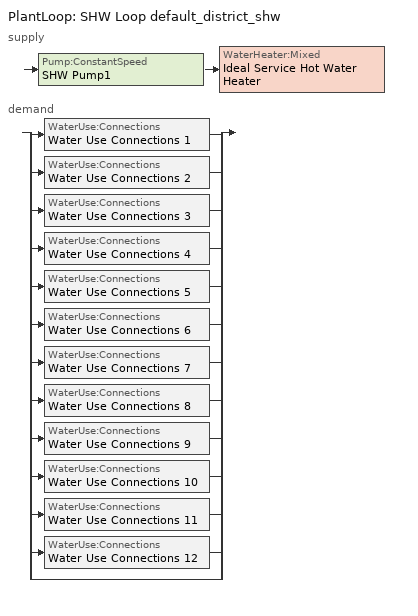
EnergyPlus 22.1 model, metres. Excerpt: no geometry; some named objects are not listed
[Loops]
PlantLoop 'SHW Loop default_district_shw'
 supply: Pump:ConstantSpeed 'SHW Pump1' > WaterHeater:Mixed 'Ideal Service Hot Water Heater'
 demand: split
  | WaterUse:Connections 'Water Use Connections 1'
  | WaterUse:Connections 'Water Use Connections 2'
  | WaterUse:Connections 'Water Use Connections 3'
  | WaterUse:Connections 'Water Use Connections 4'
  | WaterUse:Connections 'Water Use Connections 5'
  | WaterUse:Connections 'Water Use Connections 6'
  | WaterUse:Connections 'Water Use Connections 7'
  | WaterUse:Connections 'Water Use Connections 8'
  | WaterUse:Connections 'Water Use Connections 9'
  | WaterUse:Connections 'Water Use Connections 10'
  | WaterUse:Connections 'Water Use Connections 11'
  | WaterUse:Connections 'Water Use Connections 12'
  | bypass
[SizingPeriod:DesignDay] Day of Month=21; Dry-Bulb Temperature Range Modifier Type=DefaultMultipliers; Barometric Pressure {Pa}=99627; Rain Indicator=No; Snow Indicator=No; Daylight Saving Time Indicator=No; Begin Environment Reset Mode=FullResetAtBeginEnvironment
Name | Month | Day Type | Maximum Dry-Bulb Temperature {C} | Daily Dry-Bulb Temperature Range {deltaC} | Humidity Condition Type | Wetbulb or DewPoint at Maximum Dry-Bulb {C} | Wind Speed {m/s} | Wind Direction {deg} | Solar Model Indicator | Sky Clearness | ASHRAE Clear Sky Optical Depth for Beam Irradiance (taub) | ASHRAE Clear Sky Optical Depth for Diffuse Irradiance (taud)
Harbin Ann Htg 99.6% Condns DB | 1 | WinterDesignDay | -27.4 | 0 | Wetbulb | -27.4 | 1.4 | 180 | ASHRAEClearSky | 0
Harbin Ann Htg Wind 99.6% Condns WS=>MCDB | 1 | WinterDesignDay | -9.8 | 0 | Wetbulb | -9.8 | 7.2 | 180 | ASHRAEClearSky | 0
Harbin Ann Hum_n 99.6% Condns DP=>MCDB | 1 | WinterDesignDay | -26.3 | 0 | Dewpoint | -30.9 | 1.4 | 180 | ASHRAEClearSky | 0
Harbin April .4% Condns DB=>MCWB | 4 | SummerDesignDay | 25.7 | 10.8 | Wetbulb | 12.2 | 3.4 | 220 | ASHRAETau |  | 0.518 | 1.78
Harbin April .4% Condns WB=>MCDB | 4 | SummerDesignDay | 22.5 | 10.8 | Wetbulb | 13.7 | 3.4 | 220 | ASHRAETau |  | 0.518 | 1.78
Harbin August .4% Condns DB=>MCWB | 8 | SummerDesignDay | 31.1 | 8.3 | Wetbulb | 23.7 | 2.3 | 220 | ASHRAETau |  | 0.514 | 1.991
Harbin August .4% Condns WB=>MCDB | 8 | SummerDesignDay | 29.3 | 8.3 | Wetbulb | 25.4 | 2.3 | 220 | ASHRAETau |  | 0.514 | 1.991
Harbin December .4% Condns DB=>MCWB | 12 | SummerDesignDay | 3.5 | 8.4 | Wetbulb | 1.8 | 2.3 | 220 | ASHRAETau |  | 0.335 | 2.064
Harbin December .4% Condns WB=>MCDB | 12 | SummerDesignDay | 3.3 | 8.4 | Wetbulb | 1.6 | 2.3 | 220 | ASHRAETau |  | 0.335 | 2.064
Harbin February .4% Condns DB=>MCWB | 2 | SummerDesignDay | 5.2 | 10.6 | Wetbulb | 1.2 | 2.5 | 220 | ASHRAETau |  | 0.342 | 2.057
Harbin February .4% Condns WB=>MCDB | 2 | SummerDesignDay | 4.5 | 10.6 | Wetbulb | 1.5 | 2.5 | 220 | ASHRAETau |  | 0.342 | 2.057
Harbin January .4% Condns DB=>MCWB | 1 | SummerDesignDay | -1.6 | 9.4 | Wetbulb | -3.9 | 2.2 | 220 | ASHRAETau |  | 0.326 | 2.077
Harbin January .4% Condns WB=>MCDB | 1 | SummerDesignDay | -1.9 | 9.4 | Wetbulb | -3.7 | 2.2 | 220 | ASHRAETau |  | 0.326 | 2.077
Harbin July .4% Condns DB=>MCWB | 7 | SummerDesignDay | 33.2 | 7.8 | Wetbulb | 22.5 | 2.4 | 220 | ASHRAETau |  | 0.584 | 1.835
Harbin July .4% Condns WB=>MCDB | 7 | SummerDesignDay | 29.3 | 7.8 | Wetbulb | 26 | 2.4 | 220 | ASHRAETau |  | 0.584 | 1.835
Harbin June .4% Condns DB=>MCWB | 6 | SummerDesignDay | 34.9 | 9.5 | Wetbulb | 19.2 | 2.7 | 220 | ASHRAETau |  | 0.62 | 1.721
Harbin June .4% Condns WB=>MCDB | 6 | SummerDesignDay | 28.6 | 9.5 | Wetbulb | 23 | 2.7 | 220 | ASHRAETau |  | 0.62 | 1.721
Harbin March .4% Condns DB=>MCWB | 3 | SummerDesignDay | 16 | 9.9 | Wetbulb | 7.5 | 3 | 220 | ASHRAETau |  | 0.416 | 1.941
Harbin March .4% Condns WB=>MCDB | 3 | SummerDesignDay | 14.6 | 9.9 | Wetbulb | 7.9 | 3 | 220 | ASHRAETau |  | 0.416 | 1.941
Harbin May .4% Condns DB=>MCWB | 5 | SummerDesignDay | 31.5 | 10.6 | Wetbulb | 16.1 | 3.2 | 220 | ASHRAETau |  | 0.58 | 1.707
Harbin May .4% Condns WB=>MCDB | 5 | SummerDesignDay | 26.9 | 10.6 | Wetbulb | 18.6 | 3.2 | 220 | ASHRAETau |  | 0.58 | 1.707
Harbin November .4% Condns DB=>MCWB | 11 | SummerDesignDay | 13.4 | 8.2 | Wetbulb | 8.5 | 2.7 | 220 | ASHRAETau |  | 0.373 | 2.058
Harbin November .4% Condns WB=>MCDB | 11 | SummerDesignDay | 12.6 | 8.2 | Wetbulb | 9.2 | 2.7 | 220 | ASHRAETau |  | 0.373 | 2.058
Harbin October .4% Condns DB=>MCWB | 10 | SummerDesignDay | 22.8 | 10 | Wetbulb | 14.7 | 2.6 | 220 | ASHRAETau |  | 0.455 | 1.935
Harbin October .4% Condns WB=>MCDB | 10 | SummerDesignDay | 21 | 10 | Wetbulb | 15.6 | 2.6 | 220 | ASHRAETau |  | 0.455 | 1.935
Harbin September .4% Condns DB=>MCWB | 9 | SummerDesignDay | 28.2 | 10.7 | Wetbulb | 20.1 | 2.3 | 220 | ASHRAETau |  | 0.461 | 2.037
Harbin September .4% Condns WB=>MCDB | 9 | SummerDesignDay | 25.7 | 10.7 | Wetbulb | 22 | 2.3 | 220 | ASHRAETau |  | 0.461 | 2.037
[ZoneHVAC:IdealLoadsAirSystem] Maximum Heating Supply Air Temperature {C}=50; Minimum Cooling Supply Air Temperature {C}=13; Heating Limit=LimitCapacity; Maximum Sensible Heating Capacity {W}=Autosize; Cooling Limit=LimitFlowRateAndCapacity; Maximum Cooling Air Flow Rate {m3/s}=Autosize; Maximum Total Cooling Capacity {W}=Autosize; Dehumidification Control Type=None; Demand Controlled Ventilation Type=None; Outdoor Air Economizer Type=DifferentialDryBulb; Sensible Heat Recovery Effectiveness=0; Latent Heat Recovery Effectiveness=0
Name | Design Specification Outdoor Air Object
bathroom_1_e43a986c Ideal Loads Air System; bathroom_2_97bc9ce0 Ideal Loads Air System; bathroom_3_b56061cb Ideal Loads Air System; bathroom_4_c3a98a53 Ideal Loads Air System; bathroom_5_a8573282 Ideal Loads Air System; bathroom_6_a1462875 Ideal Loads Air System; bathroom_7_d2e48350 Ideal Loads Air System | Ventilation_4f234830
lounge_1_f039d885 Ideal Loads Air System; lounge_2_bc6036e1 Ideal Loads Air System; lounge_3_f06b26fe Ideal Loads Air System; lounge_4_ff186946 Ideal Loads Air System | Ventilation_1ebb6c2b
office_1_eadb9cc9 Ideal Loads Air System; office_2_586bc0d4 Ideal Loads Air System | Ventilation_827ed50d
plantroom_1_834810ed Ideal Loads Air System; plantroom_2_8a0d2f47 Ideal Loads Air System; plantroom_3_13844d55 Ideal Loads Air System; plantroom_4_2b361a40 Ideal Loads Air System | 2019::SecondarySchool::Mechanical_Ventilation
sports_0941aa9c Ideal Loads Air System | Ventilation_39c85401
[DesignSpecification:OutdoorAir] Outdoor Air Method=Sum; Outdoor Air Flow per Zone {m3/s}=0
Name | Outdoor Air Flow per Person {m3/s-person} | Outdoor Air Flow per Zone Floor Area {m3/s-m2} | Outdoor Air Flow Air Changes per Hour {1/hr}
Ventilation_4f234830; Ventilation_1ebb6c2b | 0 | 0 | 3
Ventilation_827ed50d | 0 | 0 | 1
2019::SecondarySchool::Mechanical_Ventilation | 0 | 0.0006096 | 0
Ventilation_39c85401 | 0.0555556 | 0 | 0
[PlantLoop]
SHW Loop default_district_shw: Fluid Type=Water; Plant Equipment Operation Scheme=SHW Loop default_district_shw Operation Schemes; Maximum Loop Temperature {C}=60; Minimum Loop Temperature {C}=10; Maximum Loop Flow Rate {m3/s}=Autosize; Minimum Loop Flow Rate {m3/s}=0; Plant Loop Volume {m3}=Autocalculate; Load Distribution Scheme=Optimal; Plant Loop Demand Calculation Scheme=SingleSetpoint; Common Pipe Simulation=None
[Sizing:Plant]
SHW Loop default_district_shw: Loop Type=Heating; Design Loop Exit Temperature {C}=60; Loop Design Temperature Difference {deltaC}=5; Sizing Option=NonCoincident; Zone Timesteps in Averaging Window=1; Coincident Sizing Factor Mode=None
[Pump:ConstantSpeed]
SHW Pump1: Design Flow Rate {m3/s}=Autosize; Design Pump Head {Pa}=29891; Design Power Consumption {W}=Autosize; Motor Efficiency=0.9; Fraction of Motor Inefficiencies to Fluid Stream=0; Pump Control Type=Intermittent; Design Power Sizing Method=PowerPerFlowPerPressure; Design Electric Power per Unit Flow Rate {W/(m3/s)}=348701.1; Design Shaft Power per Unit Flow Rate per Unit Head {W-s/m3-Pa}=1.28205
[WaterHeater:Mixed]
Ideal Service Hot Water Heater: Tank Volume {m3}=0; Setpoint Temperature Schedule=Schedule Ruleset 2; Deadband Temperature Difference {deltaC}=2; Maximum Temperature Limit {C}=82.22; Heater Control Type=Modulate; Heater Maximum Capacity {W}=1000000; Heater Ignition Minimum Flow Rate {m3/s}=0; Heater Ignition Delay {s}=0; Heater Fuel Type=DistrictHeating; Heater Thermal Efficiency=1; Off Cycle Parasitic Fuel Consumption Rate {W}=20; Off Cycle Parasitic Fuel Type=DistrictHeating; Off Cycle Parasitic Heat Fraction to Tank=0.8; On Cycle Parasitic Fuel Consumption Rate {W}=0; On Cycle Parasitic Fuel Type=DistrictHeating; On Cycle Parasitic Heat Fraction to Tank=0; Ambient Temperature Indicator=Schedule; Ambient Temperature Schedule=22C Ambient Condition; Off Cycle Loss Coefficient to Ambient Temperature {W/K}=0; Off Cycle Loss Fraction to Zone=1; On Cycle Loss Coefficient to Ambient Temperature {W/K}=0; On Cycle Loss Fraction to Zone=1; Use Side Effectiveness=1; Source Side Effectiveness=1; Use Side Design Flow Rate {m3/s}=Autosize; Source Side Design Flow Rate {m3/s}=Autosize; Indirect Water Heating Recovery Time {hr}=1.5; Source Side Flow Control Mode=IndirectHeatPrimarySetpoint
[WaterHeater:Sizing]
Ideal Service Hot Water Heater: Design Mode=PeakDraw; Time Storage Can Meet Peak Draw {hr}=0.538503; Time for Tank Recovery {hr}=0; Nominal Tank Volume for Autosizing Plant Connections {m3}=1
[WaterUse:Connections] Hot Water Supply Temperature Schedule=60.0C Hot Water; Drain Water Heat Exchanger Type=None; Drain Water Heat Exchanger Destination=Plant
Name | Water Use Equipment Name 1
Water Use Connections 1 | 2019::SecondarySchool::Restroom_SHW..bathroom_1_e43a986c
Water Use Connections 2 | 2019::SecondarySchool::Restroom_SHW..bathroom_2_97bc9ce0
Water Use Connections 3 | 2019::SecondarySchool::Restroom_SHW..bathroom_3_b56061cb
Water Use Connections 4 | 2019::SecondarySchool::Restroom_SHW..bathroom_4_c3a98a53
Water Use Connections 5 | 2019::SecondarySchool::Restroom_SHW..bathroom_5_a8573282
Water Use Connections 6 | 2019::SecondarySchool::Restroom_SHW..bathroom_6_a1462875
Water Use Connections 7 | 2019::SecondarySchool::Restroom_SHW..bathroom_7_d2e48350
Water Use Connections 8 | 2019::SecondarySchool::Restroom_SHW..lounge_1_f039d885
Water Use Connections 9 | 2019::SecondarySchool::Restroom_SHW..lounge_2_bc6036e1
Water Use Connections 10 | 2019::SecondarySchool::Restroom_SHW..lounge_3_f06b26fe
Water Use Connections 11 | 2019::SecondarySchool::Restroom_SHW..lounge_4_ff186946
Water Use Connections 12 | 2019::SecondarySchool::Gym_SHW..sports_0941aa9c
[WaterUse:Equipment] Flow Rate Fraction Schedule=SchoolSecondary BLDG_SWH_SCH; Target Temperature Schedule=60.0C Hot Water; Sensible Fraction Schedule=0.2 Hot Water Sensible Fraction; Latent Fraction Schedule=0.05 Hot Water Latent Fraction
Name | Peak Flow Rate {m3/s} | Zone
2019::SecondarySchool::Restroom_SHW..bathroom_1_e43a986c | 2.07987e-05 | bathroom_1_e43a986c
2019::SecondarySchool::Restroom_SHW..bathroom_2_97bc9ce0 | 2.09634e-05 | bathroom_2_97bc9ce0
2019::SecondarySchool::Restroom_SHW..bathroom_3_b56061cb | 2.09634e-05 | bathroom_3_b56061cb
2019::SecondarySchool::Restroom_SHW..bathroom_4_c3a98a53 | 2.07987e-05 | bathroom_4_c3a98a53
2019::SecondarySchool::Restroom_SHW..bathroom_5_a8573282 | 9.56805e-06 | bathroom_5_a8573282
2019::SecondarySchool::Restroom_SHW..bathroom_6_a1462875 | 1.43991e-05 | bathroom_6_a1462875
2019::SecondarySchool::Restroom_SHW..bathroom_7_d2e48350 | 1.43991e-05 | bathroom_7_d2e48350
2019::SecondarySchool::Restroom_SHW..lounge_1_f039d885 | 1.91361e-05 | lounge_1_f039d885
2019::SecondarySchool::Restroom_SHW..lounge_2_bc6036e1 | 9.56805e-06 | lounge_2_bc6036e1
2019::SecondarySchool::Restroom_SHW..lounge_3_f06b26fe | 3.01158e-05 | lounge_3_f06b26fe
2019::SecondarySchool::Restroom_SHW..lounge_4_ff186946 | 3.01158e-05 | lounge_4_ff186946
2019::SecondarySchool::Gym_SHW..sports_0941aa9c | 0.000215193 | sports_0941aa9c
[PlantEquipmentOperationSchemes]
SHW Loop default_district_shw Operation Schemes: Control Scheme Object Type 1=PlantEquipmentOperation:HeatingLoad; Control Scheme Name 1=SHW Loop default_district_shw Heating Operation Scheme; Control Scheme Schedule Name 1=Always On Discrete
[PlantEquipmentOperation:HeatingLoad]
SHW Loop default_district_shw Heating Operation Scheme: Load Range Lower Limit 1 {W}=0; Load Range Upper Limit 1 {W}=1000000000; Range Equipment List Name 1=SHW Loop default_district_shw Heating Equipment List
[PlantEquipmentList]
SHW Loop default_district_shw Heating Equipment List: WaterHeater:Mixed, Ideal Service Hot Water Heater
[SetpointManager:Scheduled]
Setpoint Manager Scheduled 1: Control Variable=Temperature; Schedule=60C Hot Water
[Schedule:Day:Interval]
Schedule Day 1; Schedule Day 2; Schedule Day 3; SchoolSecondary BLDG_SWH_SCH_Default: No, 24:00, 0
Schedule Day 4; Schedule Day 5; Schedule Day 6: No, 08:00, 0, 09:00, 0.34, 10:00, 0.6, 11:00, 0.63, 12:00, 0.72, 13:00, 0.79, 14:00, 0.83, 15:00, 0.61, 16:00, 0.65, 18:00, 0.1, 19:00, 0.19, 20:00, 0.25, 24:00, 0
Schedule Day 49; Schedule Day 52; Schedule Day 54: No, 24:00, 60
Schedule Day 50: No, 24:00, 0.2
Schedule Day 51: No, 24:00, 0.05
Schedule Day 55: No, 24:00, 22
SchoolSecondary BLDG_SWH_SCH_SmrDsn 1: No, 07:00, 0.05, 08:00, 0.1, 09:00, 0.34, 10:00, 0.6, 11:00, 0.63, 12:00, 0.72, 13:00, 0.79, 14:00, 0.83, 15:00, 0.61, 16:00, 0.65, 18:00, 0.1, 19:00, 0.19, 20:00, 0.25, 22:00, 0.22, 23:00, 0.12, 24:00, 0.09
SchoolSecondary BLDG_SWH_SCH_WntrDsn 1: No, 09:00, 0.03, 13:00, 0.05, 24:00, 0.03
[Schedule:Week:Daily]
0.05 Hot Water Latent Fraction Week Rule - Jan1-Dec31: Schedule Day 51, Schedule Day 51, Schedule Day 51, Schedule Day 51, Schedule Day 51, Schedule Day 51, Schedule Day 51, Schedule Day 51, Schedule Day 51, Schedule Day 51, Schedule Day 51, Schedule Day 51
0.2 Hot Water Sensible Fraction Week Rule - Jan1-Dec31: Schedule Day 50, Schedule Day 50, Schedule Day 50, Schedule Day 50, Schedule Day 50, Schedule Day 50, Schedule Day 50, Schedule Day 50, Schedule Day 50, Schedule Day 50, Schedule Day 50, Schedule Day 50
22C Ambient Condition Week Rule - Jan1-Dec31: Schedule Day 55, Schedule Day 55, Schedule Day 55, Schedule Day 55, Schedule Day 55, Schedule Day 55, Schedule Day 55, Schedule Day 55, Schedule Day 55, Schedule Day 55, Schedule Day 55, Schedule Day 55
60.0C Hot Water Week Rule - Jan1-Dec31: Schedule Day 49, Schedule Day 49, Schedule Day 49, Schedule Day 49, Schedule Day 49, Schedule Day 49, Schedule Day 49, Schedule Day 49, Schedule Day 49, Schedule Day 49, Schedule Day 49, Schedule Day 49
60C Hot Water Week Rule - Jan1-Dec31: Schedule Day 52, Schedule Day 52, Schedule Day 52, Schedule Day 52, Schedule Day 52, Schedule Day 52, Schedule Day 52, Schedule Day 52, Schedule Day 52, Schedule Day 52, Schedule Day 52, Schedule Day 52
Schedule Ruleset 2 Week Rule - Jan1-Dec31: Schedule Day 54, Schedule Day 54, Schedule Day 54, Schedule Day 54, Schedule Day 54, Schedule Day 54, Schedule Day 54, Schedule Day 54, Schedule Day 54, Schedule Day 54, Schedule Day 54, Schedule Day 54
SchoolSecondary BLDG_SWH_SCH Week Rule - Jan1-Jun10: Schedule Day 2, Schedule Day 4, Schedule Day 4, Schedule Day 4, Schedule Day 4, Schedule Day 4, Schedule Day 2, SchoolSecondary BLDG_SWH_SCH_Default, SchoolSecondary BLDG_SWH_SCH_SmrDsn 1, SchoolSecondary BLDG_SWH_SCH_WntrDsn 1, SchoolSecondary BLDG_SWH_SCH_Default, SchoolSecondary BLDG_SWH_SCH_Default
SchoolSecondary BLDG_SWH_SCH Week Rule - Jun11-Jun17: Schedule Day 2, Schedule Day 4, Schedule Day 4, Schedule Day 4, Schedule Day 4, Schedule Day 5, Schedule Day 3, SchoolSecondary BLDG_SWH_SCH_Default, SchoolSecondary BLDG_SWH_SCH_SmrDsn 1, SchoolSecondary BLDG_SWH_SCH_WntrDsn 1, SchoolSecondary BLDG_SWH_SCH_Default, SchoolSecondary BLDG_SWH_SCH_Default
SchoolSecondary BLDG_SWH_SCH Week Rule - Jun18-Sep9: Schedule Day 3, Schedule Day 5, Schedule Day 5, Schedule Day 5, Schedule Day 5, Schedule Day 5, Schedule Day 3, SchoolSecondary BLDG_SWH_SCH_Default, SchoolSecondary BLDG_SWH_SCH_SmrDsn 1, SchoolSecondary BLDG_SWH_SCH_WntrDsn 1, SchoolSecondary BLDG_SWH_SCH_Default, SchoolSecondary BLDG_SWH_SCH_Default
SchoolSecondary BLDG_SWH_SCH Week Rule - Sep10-Sep16: Schedule Day 3, Schedule Day 5, Schedule Day 5, Schedule Day 5, Schedule Day 5, Schedule Day 5, Schedule Day 1, SchoolSecondary BLDG_SWH_SCH_Default, SchoolSecondary BLDG_SWH_SCH_SmrDsn 1, SchoolSecondary BLDG_SWH_SCH_WntrDsn 1, SchoolSecondary BLDG_SWH_SCH_Default, SchoolSecondary BLDG_SWH_SCH_Default
SchoolSecondary BLDG_SWH_SCH Week Rule - Sep17-Dec31: SchoolSecondary BLDG_SWH_SCH_Default, Schedule Day 6, Schedule Day 6, Schedule Day 6, Schedule Day 6, Schedule Day 6, Schedule Day 1, SchoolSecondary BLDG_SWH_SCH_Default, SchoolSecondary BLDG_SWH_SCH_SmrDsn 1, SchoolSecondary BLDG_SWH_SCH_WntrDsn 1, SchoolSecondary BLDG_SWH_SCH_Default, SchoolSecondary BLDG_SWH_SCH_Default
[Schedule:Year]
0.05 Hot Water Latent Fraction: 0.05 Hot Water Latent Fraction Week Rule - Jan1-Dec31, 1, 1, 12, 31
0.2 Hot Water Sensible Fraction: 0.2 Hot Water Sensible Fraction Week Rule - Jan1-Dec31, 1, 1, 12, 31
22C Ambient Condition: 22C Ambient Condition Week Rule - Jan1-Dec31, 1, 1, 12, 31
60.0C Hot Water: 60.0C Hot Water Week Rule - Jan1-Dec31, 1, 1, 12, 31
60C Hot Water: 60C Hot Water Week Rule - Jan1-Dec31, 1, 1, 12, 31
Schedule Ruleset 2: Schedule Ruleset 2 Week Rule - Jan1-Dec31, 1, 1, 12, 31
SchoolSecondary BLDG_SWH_SCH: SchoolSecondary BLDG_SWH_SCH Week Rule - Jan1-Jun10, 1, 1, 6, 10, SchoolSecondary BLDG_SWH_SCH Week Rule - Jun11-Jun17, 6, 11, 6, 17, SchoolSecondary BLDG_SWH_SCH Week Rule - Jun18-Sep9, 6, 18, 9, 9, SchoolSecondary BLDG_SWH_SCH Week Rule - Sep10-Sep16, 9, 10, 9, 16, SchoolSecondary BLDG_SWH_SCH Week Rule - Sep17-Dec31, 9, 17, 12, 31
[Schedule:Constant]
Always On Discrete: Hourly Value=1
